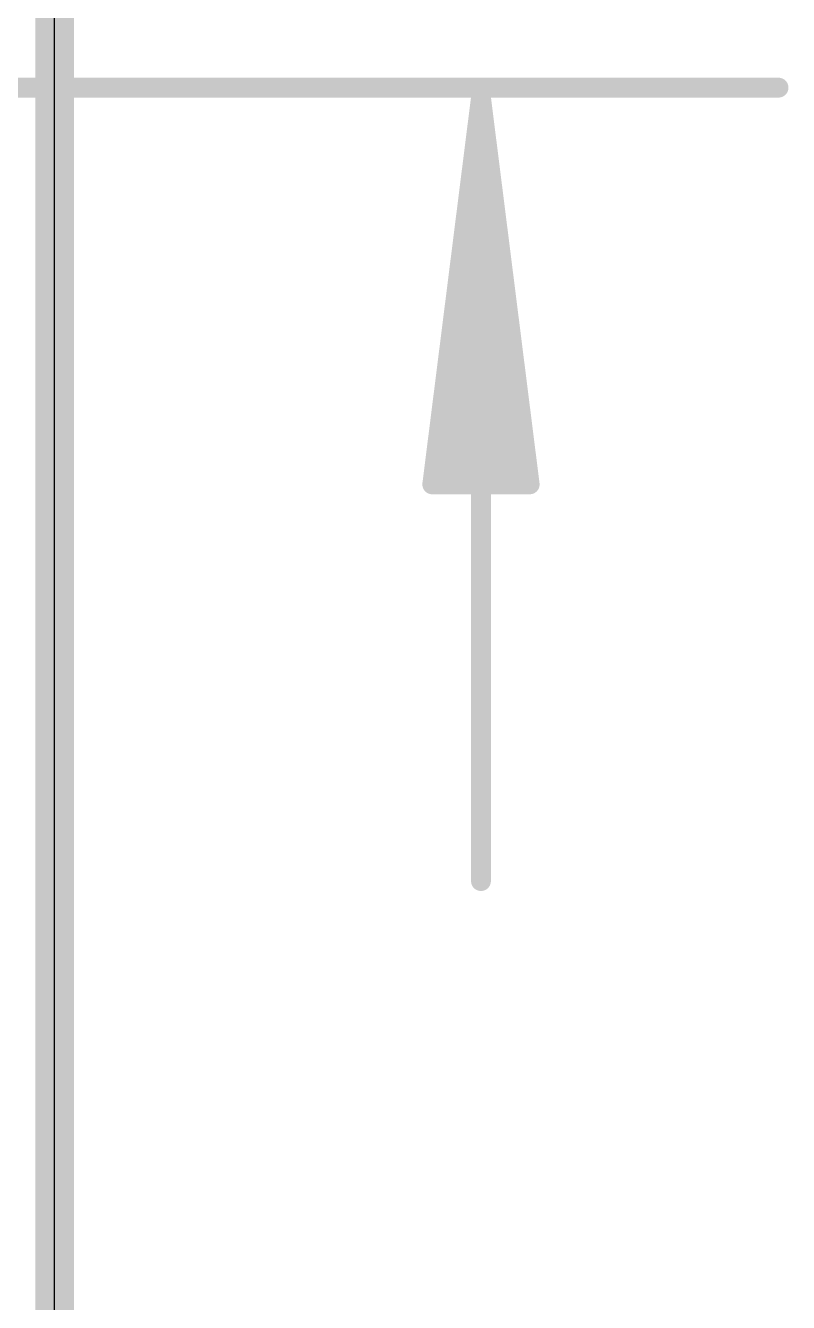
# Model space of a CAD drawing. Extents: x -13.2 to 24.1, y -14.7 to 9.9.
# Drawn here: x 19.11 to 24.11, y -8.53 to -0.16 of the extents above; entities that cross this region are included whole.
import ezdxf

# ---------------------------------------------------------------- set-up
doc = ezdxf.new("R2010")
doc.units = 0
for name, color, linetype in [('16', 5, 'CONTINUOUS'), ('20', 4, 'CONTINUOUS'), ('47', 253, 'CONTINUOUS')]:
    doc.layers.add(name, color=color, linetype=linetype)

msp = doc.modelspace()

# ---------------------------------------------------------------- linework, layer by layer
at = {"layer": '16', "const_width": 0.254}
msp.add_lwpolyline([(19.304, -14.5415), (19.304, 3.2385)], dxfattribs=at)
at = {"layer": '20'}
msp.add_line((19.304, -12.0015), (19.304, 0.6985), dxfattribs=at)
at = {"layer": '47', "const_width": 0.13}
for points in [[(16.8275, -0.5715), (24.048, -0.5715)], [(22.098, -0.6365), (21.7788, -3.1715)], [(22.098, -0.6365), (21.838, -3.1715)], [(22.098, -0.6365), (21.968, -3.1715)], [(22.098, -0.6365), (22.098, -5.7715)], [(22.4172, -3.1715), (22.098, -0.6365)], [(22.228, -3.1715), (22.098, -0.6365)], [(22.358, -3.1715), (22.098, -0.6365)], [(21.7788, -3.1715), (22.4172, -3.1715)]]:
    msp.add_lwpolyline(points, dxfattribs=at)
at = {"layer": '47', "const_width": 0.065}
for points in [[(22.1305, -0.6365, 1), (22.0655, -0.6365)], [(22.1302, -0.6324, 1), (22.0658, -0.6406)], [(22.1305, -0.6382, 1), (22.0655, -0.6348)], [(22.1305, -0.6348, 1), (22.0655, -0.6382)], [(22.1303, -0.6332, 1), (22.0657, -0.6398)], [(22.1303, -0.6398, 1), (22.0657, -0.6332)], [(22.1302, -0.6406, 1), (22.0658, -0.6324)], [(24.048, -0.604, 1), (24.048, -0.539)], [(21.7465, -3.1674, 1), (21.811, -3.1756)], [(21.7788, -3.139, 1), (21.7788, -3.204)], [(21.8057, -3.1682, 1), (21.8703, -3.1748)], [(21.9355, -3.1698, 1), (22.0005, -3.1732)], [(22.1955, -3.1732, 1), (22.2605, -3.1698)], [(22.3257, -3.1748, 1), (22.3903, -3.1682)], [(22.385, -3.1756, 1), (22.4495, -3.1674)], [(22.4172, -3.204, 1), (22.4172, -3.139)], [(22.0655, -5.7715, 1), (22.1305, -5.7715)]]:
    msp.add_lwpolyline(points, format="xyb", dxfattribs=at)

doc.saveas('drawing.dxf')
